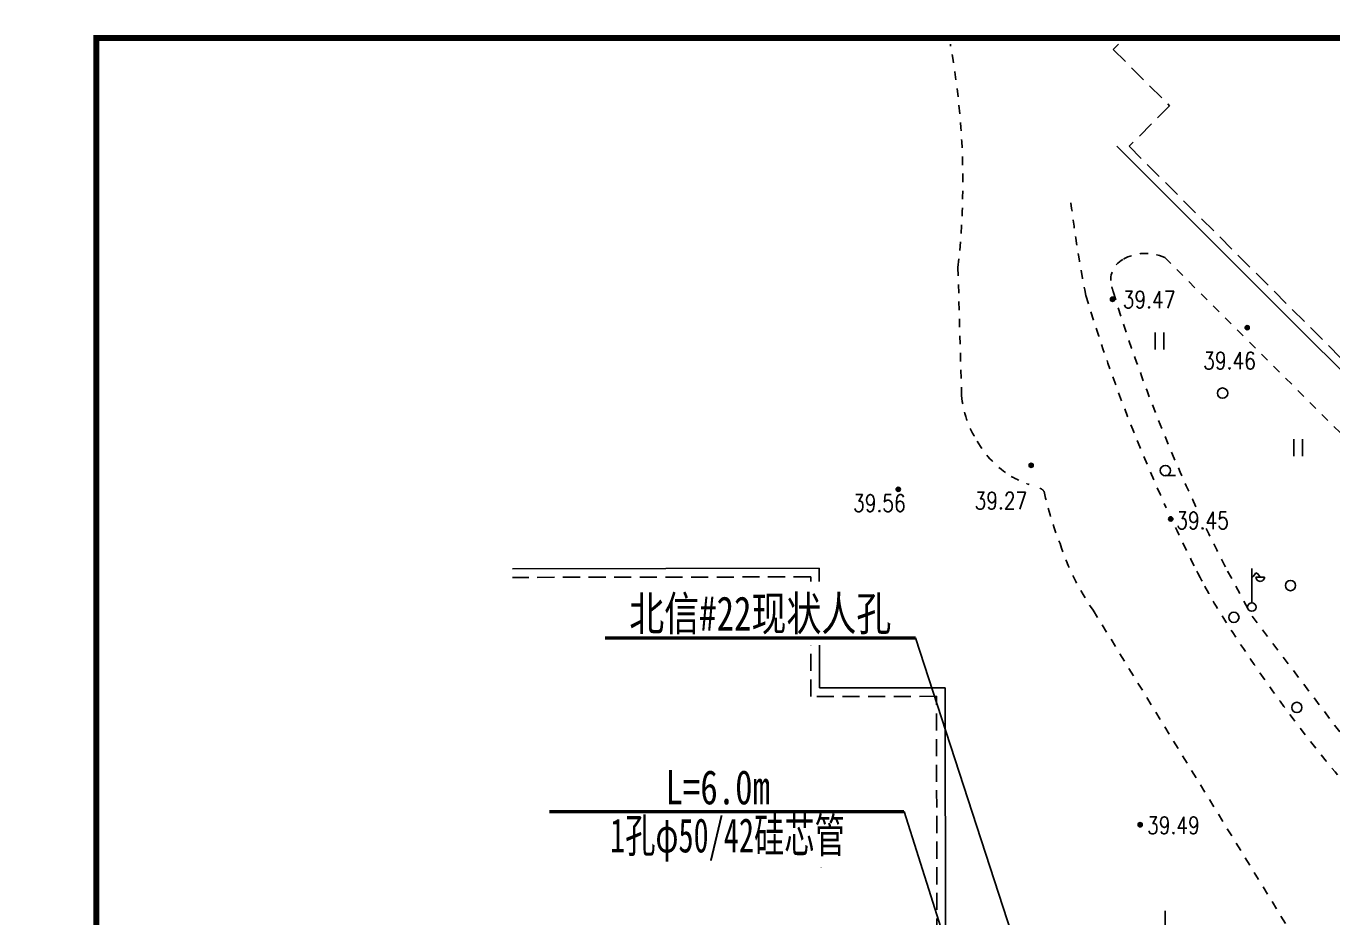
# Model space of a CAD drawing. Header units: inches. Extents: x 505347 to 508499, y 312634 to 313316.
# Drawn here: x 505842.3 to 505918.8, y 312756 to 312808.1 of the extents above; entities that cross this region are included whole.
import ezdxf
from ezdxf.enums import TextEntityAlignment as Align

# ---------------------------------------------------------------- set-up
doc = ezdxf.new("R2010")
doc.units = ezdxf.units.IN
doc.header["$LTSCALE"] = 0.5
doc.header["$MEASUREMENT"] = 0
doc.linetypes.add('XX11', pattern=[2, 1, -1])
doc.linetypes.add('XX21', pattern=[3, 2, -1])
for name, color, linetype in [('4_RDCAD', 7, 'Continuous'), ('BJ0', 7, 'Continuous'), ('BJ02', 7, 'Continuous'), ('BJ03', 7, 'Continuous'), ('BJ04', 7, 'Continuous'), ('BJ08', 7, 'Continuous'), ('BJ09', 7, 'Continuous'), ('BZ', 2, 'Continuous'), ('PAPERFRAME', 7, 'Continuous'), ('各家需求标注', 6, 'Continuous'), ('热力管线', 40, 'Continuous'), ('电信规划位置', 1, 'Continuous')]:
    doc.layers.add(name, color=color, linetype=linetype)
doc.styles.add('HZ', font='simplex.shx', dxfattribs={"bigfont": 'hztxt'})
doc.styles.add('STYLE1', font='')
doc.styles.add('标题文字', font='', dxfattribs={"width": 0.68})
doc.styles.add('粗宋', font='', dxfattribs={"width": 0.75})
doc.styles.get('STYLE1').set_extended_font_data('SimSun')
doc.styles.get('标题文字').set_extended_font_data('SimSun')
doc.styles.get('粗宋').set_extended_font_data('SimSun')

# ---------------------------------------------------------------- blocks, each defined once
blk = doc.blocks.new('B941')
for p, q in [((-0.5, 0), (-0.5, 2)), ((0.5, 0), (0.5, 2))]:
    blk.add_line(p, q)
blk = doc.blocks.new('BC026')
for p, q in [((0, 0.5), (0, 4.5)), ((0, 3.5), (0.19, 3.6)), ((0.19, 3.6), (0.39, 3.9)), ((0.39, 3.9), (0.49, 4)), ((0.49, 4), (0.69, 3.9)), ((0.49, 3.5), (1.49, 3.5)), ((0.69, 3.9), (0.89, 3.6)), ((0.89, 3.6), (0.99, 3.5))]:
    blk.add_line(p, q)
blk.add_circle((0, 0), 0.5)
blk.add_arc((0.99, 3.5), 0.5, 179, 0)
blk = doc.blocks.new('B8211')
blk.add_hatch(color=256).paths.add_polyline_path([(0.25, 0, 1), (-0.25, 0, 1)])
blk.add_circle((0, 0), 0.25)
blk = doc.blocks.new('111111')
at = {"const_width": 0.35}
blk.add_lwpolyline([(518343.576, 303648.561), (518748.576, 303648.561), (518748.576, 303505.111), (518343.576, 303505.111)], close=True, dxfattribs=at)
blk = doc.blocks.new('A$C23F021E1')
at = {"color": 255}
blk.add_wipeout([(0, 6.569), (20.762, 6.569), (20.762, 0), (0, 0)], dxfattribs=at).dxf.layer = 'BZ'
at = {"layer": 'BZ', "color": 0, "const_width": 0.2}
blk.add_lwpolyline([(0, 3.285), (20.762, 3.285)], dxfattribs=at)
at = {"layer": 'BZ', "style": '粗宋', "width": 0.75, "flags": 8}
for tag, p in [('X=', (10.365, 3.712)), ('Y=', (10.426, 0.898))]:
    blk.add_attdef(tag, text='', height=2, dxfattribs=at).set_placement(p, align=Align.CENTER)
blk = doc.blocks.new('RDCADTITLE')
at = {"color": 0, "ltscale": 10}
blk.add_lwpolyline([(-180, 30, 0, 0, 0), (0, 30, 0.5, 180, 0)], format="xyseb", dxfattribs=at)
at = {"style": 'STYLE1', "width": 0.75}
for tag, p in [('A1', (-145, 26.25)), ('B1', (-100, 26.25)), ('A3', (-145, 18.75)), ('B2', (-100, 18.75)), ('A4', (-145, 11.25)), ('B3', (-100, 11.25)), ('A4', (-145, 3.75)), ('B4', (-100, 3.75))]:
    blk.add_attdef(tag, text='', height=2.8, dxfattribs=at).set_placement(p, align=Align.MIDDLE_CENTER)
at = {"layer": '4_RDCAD', "style": '标题文字', "width": 0.65}
for tag, height, p in [('C2', 3.4, (-45, 17.95)), ('C3', 3.4, (-45, 11.75)), ('ZTSJ4-09-系统立项编码-流水号+设计阶段-专业代码-图号', 2.8, (-37.62, 3.75))]:
    blk.add_attdef(tag, text='', height=height, dxfattribs=at).set_placement(p, align=Align.MIDDLE_CENTER)
blk = doc.blocks.new('A$C463E76B2')
at = {"color": 255}
blk.add_wipeout([(0, 3.692), (18.176, 3.692), (18.176, 0), (0, 0)], dxfattribs=at).dxf.layer = 'BZ'
at = {"layer": 'BZ', "color": 0, "const_width": 0.2}
blk.add_lwpolyline([(0, 0.407), (18.176, 0.407)], dxfattribs=at)
at = {"layer": 'BZ', "style": '粗宋', "width": 0.75, "flags": 8}
blk.add_attdef('X=', text='', height=2, dxfattribs=at).set_placement((9.088, 0.834), align=Align.CENTER)

msp = doc.modelspace()

# ---------------------------------------------------------------- linework, layer by layer
at = {"layer": 'BJ0'}
for q in [(505888.861, 312763.409, 82.3), (505886.611, 312761.159, 82.3), (505888.861, 312758.909, 82.3), (505891.111, 312761.159, 82.3)]:
    msp.add_line((505888.861, 312761.159, 82.3), q, dxfattribs=at)
at = {"layer": 'BJ02', "linetype": 'XX21'}
for points, elevation in [([(505906.26, 312807.079), (505905.952, 312806.772), (505909.243, 312803.484), (505906.874, 312801.113), (505930.348, 312777.666), (505941.777, 312789.107)], 82.3), ([(505888.242, 312775.927), (505870.783, 312775.897)], 181.466), ([(505888.242, 312775.927), (505888.254, 312768.927)], 181.466), ([(505895.603, 312768.94), (505888.254, 312768.927)], 181.466), ([(505895.628, 312754.94), (505895.603, 312768.94)], 181.466)]:
    msp.add_lwpolyline(points, dxfattribs=dict(at, elevation=elevation))
at = {"layer": 'BJ02'}
for points, elevation in [([(505906.167, 312801.113), (505930.349, 312776.958)], 121.815), ([(505888.741, 312776.428), (505870.783, 312776.397)], 181.466), ([(505888.741, 312776.428), (505888.753, 312769.428)], 181.466), ([(505896.102, 312769.441), (505888.753, 312769.428)], 181.466), ([(505896.128, 312754.441), (505896.102, 312769.441)], 181.466)]:
    msp.add_lwpolyline(points, dxfattribs=dict(at, elevation=elevation))
at = {"layer": 'BJ04', "linetype": 'XX11'}
for points, elevation in [([(505896.86, 312794.029, 0.073759), (505896.414, 312807.079, 0.073759)], 121.641), ([(505903.471, 312797.814, 0.018812), (505904.346, 312792.378)], 82.3), ([(505908.961, 312794.611, 0.237739), (505906.508, 312794.498, 0.351503), (505905.862, 312792.887, 0.000741), (505905.945, 312792.613)], 82.3), ([(505896.86, 312794.029), (505897.072, 312786.538, 0.120592), (505897.982, 312783.86)], 121.641), ([(505905.945, 312792.613, 0.035885), (505910.946, 312779.681)], 82.3), ([(505904.346, 312792.378, 0.03381), (505909.054, 312779.96)], 82.3), ([(505897.982, 312783.86, 0.121504), (505899.983, 312781.799, 0.027632), (505901.03, 312781.325)], 121.641), ([(505904.772, 312773.978, -0.075756), (505902.837, 312777.871, -0.04291), (505901.901, 312780.912, 0.192539), (505901.643, 312781.11)], 121.546), ([(505909.587, 312778.818, 0.009346), (505911.223, 312775.527)], 82.3), ([(505911.388, 312778.757, 0.007208), (505912.641, 312776.265)], 82.3)]:
    msp.add_lwpolyline(points, format="xyb", dxfattribs=dict(at, elevation=elevation))
for points, elevation in [([(505908.961, 312794.611), (505927.522, 312776.071)], 121.815), ([(505904.772, 312773.978), (505916.926, 312754.192), (505916.992, 312745.018)], 121.546)]:
    msp.add_lwpolyline(points, dxfattribs=dict(at, elevation=elevation))
at = {"layer": 'BJ04', "linetype": 'XX11', "flags": 128}
for points, elevation in [([(505910.842, 312776.265, 0.026245), (505912.533, 312773.306, 0.014929), (505915.932, 312768.352, 0.043859), (505924.476, 312758.589, 0.196529), (505930.383, 312756.256), (505941.37, 312756.544), (505944.069, 312758.768, 0.048349), (505944.345, 312759.438)], 122.327), ([(505912.641, 312776.265), (505914.057, 312773.655), (505920.092, 312765.686), (505923.856, 312761.669), (505926.413, 312759.272, 0.13057), (505931.113, 312758.003), (505941.691, 312758.298, 0.491687), (505942.449, 312761.117), (505927.522, 312776.071)], 82.3)]:
    msp.add_lwpolyline(points, format="xyb", dxfattribs=dict(at, elevation=elevation))
at = {"layer": 'BJ09', "linetype": 'Continuous', "elevation": 82.3, "flags": 128}
msp.add_lwpolyline([(505908.992, 312781.848), (505909.592, 312781.848)], dxfattribs=at)
at = {"layer": 'BJ09', "linetype": 'Continuous'}
for centre in [(505912.349, 312786.679, 82.3), (505908.998, 312782.143, 82.3), (505916.323, 312775.419, 82.3), (505913.009, 312773.56, 82.3), (505916.694, 312768.289, 82.3)]:
    msp.add_circle(centre, 0.3, dxfattribs=at)
at = {"layer": '热力管线', "elevation": 82.3}
msp.add_lwpolyline([(505909.069, 312743.394), (505908.985, 312756.394)], dxfattribs=at)

# ---------------------------------------------------------------- block references
msp.add_blockref('111111', (-12497.139, 9158.888, 82.3))
at = {"layer": 'BJ03', "linetype": 'Continuous', "xscale": 0.5, "yscale": 0.5, "zscale": 0.5}
msp.add_blockref('BC026', (505914.057, 312774.163, 82.3), dxfattribs=at)
at = {"layer": 'BJ08', "xscale": 0.5, "yscale": 0.5, "zscale": 0.5}
for p in [(505905.904, 312792.168, 121.77), (505913.787, 312790.506, 121.76), (505901.144, 312782.453, 121.57), (505893.364, 312781.046, 121.86), (505909.316, 312779.317, 121.75), (505907.523, 312761.429, 121.79)]:
    msp.add_blockref('B8211', p, dxfattribs=at)
at = {"layer": 'BJ09', "linetype": 'Continuous', "xscale": 0.5, "yscale": 0.5, "zscale": 0.5}
for p in [(505908.653, 312789.222, 82.3), (505916.764, 312782.987, 82.3)]:
    msp.add_blockref('B941', p, dxfattribs=at)
at = {"layer": 'PAPERFRAME', "ltscale": 0.15873, "xscale": 0.5, "yscale": 0.5, "zscale": 0.5}
msp.add_blockref('RDCADTITLE', (505831.438, 312812.449, 82.3), dxfattribs=at)

# ---------------------------------------------------------------- texts
at = {"layer": 'BJ08', "style": 'HZ', "width": 0.8}
for s, p in [('39.47', (505906.501, 312791.647, 121.77)), ('39.46', (505911.212, 312788.074, 121.76)), ('39.56', (505890.718, 312779.738, 121.86)), ('39.27', (505897.831, 312779.882, 121.57)), ('39.45', (505909.635, 312778.726, 121.75)), ('39.49', (505907.925, 312760.89, 121.79))]:
    msp.add_text(s, height=1, dxfattribs=at).set_placement(p)

# ---------------------------------------------------------------- next in the draw order: block references
at = {"layer": '各家需求标注', "color": 1, "linetype": 'Continuous'}
ref = msp.add_blockref('A$C463E76B2', (505876.2, 312771.95, -82.3), dxfattribs=at)
ref.add_attrib('X=', '北信#22现状人孔', dxfattribs={"layer": 'BZ', "color": 3, "height": 2, "style": '粗宋', "width": 0.75, "flags": 8}).set_placement((505885.289, 312772.784, -82.3), align=Align.CENTER)
at = {"layer": '电信规划位置', "linetype": 'Continuous'}
ref = msp.add_blockref('A$C23F021E1', (505872.945, 312758.909, 82.3), dxfattribs=at)
ref.add_attrib('X=', 'L=6.0m ', dxfattribs={"layer": 'BZ', "color": 0, "height": 2, "style": '粗宋', "width": 0.75, "flags": 8}).set_placement((505883.311, 312762.621, 82.3), align=Align.CENTER)
ref.add_attrib('Y=', '1孔φ50/42硅芯管', dxfattribs={"layer": 'BZ', "color": 0, "height": 2, "style": '粗宋', "width": 0.65, "flags": 8}).set_placement((505883.371, 312759.808, 82.3), align=Align.CENTER)

# ---------------------------------------------------------------- next in the draw order: linework, layer by layer
for p, q in [((505894.377, 312772.357, -82.3), (505904.536, 312741.151, 82.3)), ((505893.707, 312762.194, 82.3), (505900.288, 312741.438, 121.75))]:
    msp.add_line(p, q)

doc.saveas('drawing.dxf')
